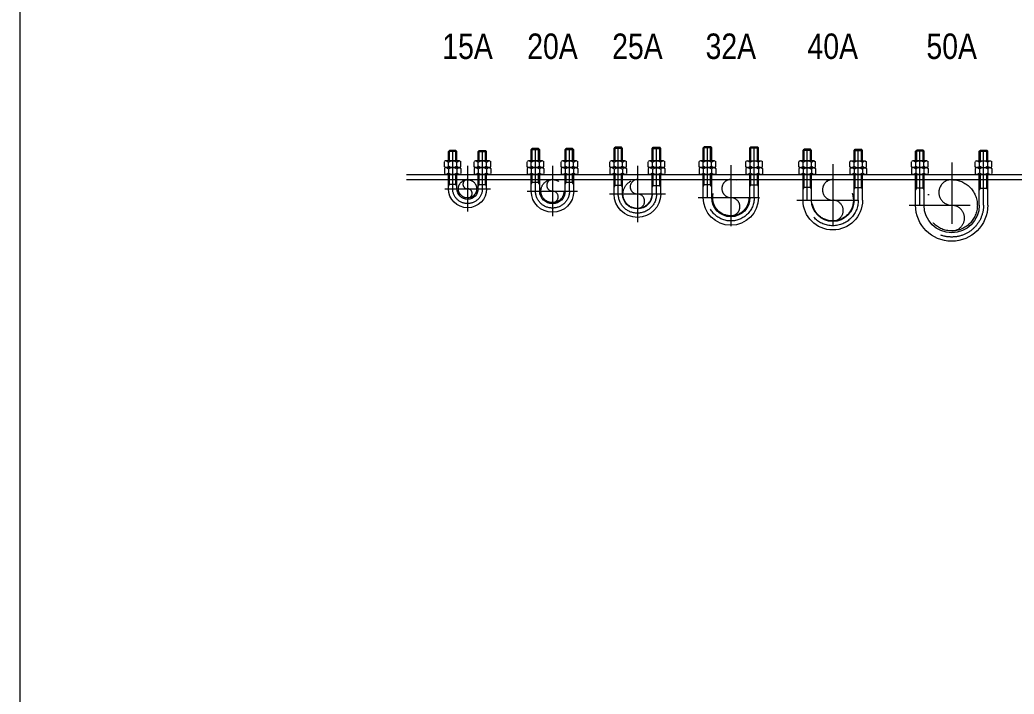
# Model space of a CAD drawing. Extents: x 0 to 90799, y 0 to 77868.
# Drawn here: x 17871 to 19042, y 10222 to 11016 of the extents above; entities that cross this region are included whole.
import ezdxf
from ezdxf.enums import TextEntityAlignment as Align

# ---------------------------------------------------------------- set-up
doc = ezdxf.new("R2010")
doc.units = 0
doc.header["$LTSCALE"] = 30
doc.header["$MEASUREMENT"] = 0
doc.linetypes.add('DGN Style 4', pattern=[4.8, 2.4, -1.2, 0, -1.2])
for name, color, linetype, lineweight in [('L(c)', 1, 'DGN Style 4', 5), ('L(line)', 7, 'Continuous', 5), ('L(txt)', 2, 'Continuous', 13), ('m_a1', 6, 'Continuous', 5)]:
    doc.layers.add(name, color=color, linetype=linetype, lineweight=lineweight)
doc.styles.add('Style-ENGINEERING', font='ENGINEERING.shx')

# ---------------------------------------------------------------- blocks, each defined once
blk = doc.blocks.new('*U1498')
for p, q in [((-42.5, 11.2), (-42.5, -25)), ((-32.5, 11.2), (-32.5, -25)), ((32.5, 11.2), (32.5, -25)), ((42.5, 11.2), (42.5, -25)), ((-42.5, -6.6), (-41.2, -8.8)), ((-32.5, -8.8), (-42.5, -8.8)), ((-41.2, -8.8), (-41.2, -25)), ((-32.5, -6.6), (-33.7, -8.8)), ((-33.7, -8.8), (-33.7, -25)), ((32.5, -6.6), (33.8, -8.8)), ((32.5, -8.8), (42.5, -8.8)), ((33.8, -8.8), (33.8, -25)), ((42.5, -6.6), (41.3, -8.8)), ((41.3, -8.8), (41.3, -25)), ((-45.8, -25), (-47.3, -25.9)), ((-47.3, -32.1), (-47.3, -26)), ((-45.8, -33), (-47.3, -32.1)), ((-45.8, -33), (-47.3, -33.9)), ((-47.3, -33.9), (-47.3, -40)), ((-29.3, -25), (-45.8, -25)), ((-29.3, -33), (-45.8, -33)), ((-29.3, -33), (-45.8, -33)), ((-42.4, -31.4), (-42.4, -26.6)), ((-42.4, -34.6), (-42.4, -39.4)), ((-32.6, -31.4), (-32.6, -26.6)), ((-32.6, -34.6), (-32.6, -39.4)), ((-29.3, -25), (-27.7, -25.9)), ((-29.3, -33), (-27.7, -32.1)), ((-29.3, -33), (-27.7, -33.9)), ((-27.7, -32.1), (-27.7, -26)), ((-27.7, -33.9), (-27.7, -40)), ((29.3, -25), (27.7, -25.9)), ((27.7, -32.1), (27.7, -26)), ((29.3, -33), (27.7, -32.1)), ((29.3, -33), (27.7, -33.9)), ((27.7, -33.9), (27.7, -40)), ((29.3, -25), (45.8, -25)), ((29.3, -33), (45.8, -33)), ((29.3, -33), (45.8, -33)), ((32.6, -31.4), (32.6, -26.6)), ((32.6, -34.6), (32.6, -39.4)), ((42.4, -31.4), (42.4, -26.6)), ((42.4, -34.6), (42.4, -39.4)), ((45.8, -25), (47.3, -25.9)), ((45.8, -33), (47.3, -32.1)), ((45.8, -33), (47.3, -33.9)), ((47.3, -32.1), (47.3, -26)), ((47.3, -33.9), (47.3, -40)), ((-45.8, -41), (-47.3, -40.1)), ((-29.3, -41), (-45.8, -41)), ((-42.5, -41), (-42.5, -52.5)), ((-41.2, -41), (-41.2, -53.8)), ((-33.7, -41), (-33.7, -53.8)), ((-32.5, -41), (-32.5, -52.5)), ((-29.3, -41), (-27.7, -40.1)), ((29.3, -41), (27.7, -40.1)), ((29.3, -41), (45.8, -41)), ((32.5, -41), (32.5, -52.5)), ((33.8, -41), (33.8, -53.8)), ((41.3, -41), (41.3, -53.8)), ((42.5, -41), (42.5, -52.5)), ((45.8, -41), (47.3, -40.1)), ((-32.5, -52.5), (-42.5, -52.5)), ((-42.5, -52.5), (-41.2, -53.8)), ((-33.7, -53.8), (-41.2, -53.8)), ((-32.5, -52.5), (-33.7, -53.8)), ((32.5, -52.5), (42.5, -52.5)), ((32.5, -52.5), (33.8, -53.8)), ((33.8, -53.8), (41.3, -53.8)), ((42.5, -52.5), (41.3, -53.8))]:
    blk.add_line(p, q)
for centre, radius, start, end in [((0, 11.2), 42.5, 0, 180), ((0, 11.2), 32.5, 0, 180), ((-46.1, -29.6), 4.72, 38.8105, 74.9755), ((-46.1, -28.5), 4.72, 285.0245, 321.1895), ((-46.1, -37.6), 4.72, 38.8105, 74.9755), ((-37.5, -33.3), 8.33, 53.8846, 126.1154), ((-37.5, -24.7), 8.33, 233.8846, 306.1154), ((-37.5, -41.3), 8.33, 53.8846, 126.1154), ((-28.9, -29.6), 4.72, 105.0245, 141.1895), ((-28.9, -28.5), 4.72, 218.8105, 254.9755), ((-28.9, -37.6), 4.72, 105.0245, 141.1895), ((28.9, -29.6), 4.72, 38.8105, 74.9755), ((28.9, -28.5), 4.72, 285.0245, 321.1895), ((28.9, -37.6), 4.72, 38.8105, 74.9755), ((37.5, -33.3), 8.33, 53.8846, 126.1154), ((37.5, -24.7), 8.33, 233.8846, 306.1154), ((37.5, -41.3), 8.33, 53.8846, 126.1154), ((46.1, -29.6), 4.72, 105.0245, 141.1895), ((46.1, -28.5), 4.72, 218.8105, 254.9755), ((46.1, -37.6), 4.72, 105.0245, 141.1895), ((-46.1, -36.5), 4.72, 285.0245, 321.1895), ((-37.5, -32.7), 8.33, 233.8846, 306.1154), ((-28.9, -36.5), 4.72, 218.8105, 254.9755), ((28.9, -36.5), 4.72, 285.0245, 321.1895), ((37.5, -32.7), 8.33, 233.8846, 306.1154), ((46.1, -36.5), 4.72, 218.8105, 254.9755)]:
    blk.add_arc(centre, radius, start, end)
blk = doc.blocks.new('*U1497')
at = {"layer": 'L(c)'}
for p, q in [((-37.5, 11.2), (-37.5, -53.8)), ((37.5, 11.2), (37.5, -53.8))]:
    blk.add_line(p, q, dxfattribs=at)
blk.add_arc((0, 11.2), 37.5, 0, 180, dxfattribs=at)
at = {"layer": 'm_a1'}
blk.add_blockref('*U1498', (0, 0), dxfattribs=at)
blk = doc.blocks.new('*U1499')
blk.add_circle((0, 0), 30.2)
for centre, start, end in [((0, 15.1), 89.9989, 270.0011), ((0, -15.1), 270.0011, 89.9989)]:
    blk.add_arc(centre, 15.1, start, end)
blk = doc.blocks.new('*U1496')
at = {"layer": 'L(c)'}
for p, q in [((0, 42.9), (0, -57.6)), ((-50.2, -7.4), (50.3, -7.4))]:
    blk.add_line(p, q, dxfattribs=at)
blk.add_blockref('*U1499', (0, -7.4))
at = {"layer": 'm_a1', "extrusion": (0, 0, -1), "rotation": 180}
blk.add_blockref('*U1497', (0, 3.9), dxfattribs=at)
blk = doc.blocks.new('*U1502')
for p, q in [((-35, 12.5), (-35, -17.8)), ((-25, 12.5), (-25, -17.8)), ((25, 12.5), (25, -17.8)), ((35, 12.5), (35, -17.8)), ((-35, -0.3), (-33.8, -2.5)), ((-25, -2.5), (-35, -2.5)), ((-33.8, -2.5), (-33.8, -17.8)), ((-25, -0.3), (-26.3, -2.5)), ((-26.3, -2.5), (-26.3, -17.8)), ((25, -0.3), (26.2, -2.5)), ((25, -2.5), (35, -2.5)), ((26.2, -2.5), (26.2, -17.8)), ((35, -0.3), (33.7, -2.5)), ((33.7, -2.5), (33.7, -17.8)), ((-38.3, -17.8), (-39.8, -18.7)), ((-39.8, -24.9), (-39.8, -18.8)), ((-21.8, -17.8), (-38.3, -17.8)), ((-34.9, -24.2), (-34.9, -19.4)), ((-25.1, -24.2), (-25.1, -19.4)), ((-21.8, -17.8), (-20.2, -18.7)), ((-20.2, -24.9), (-20.2, -18.8)), ((21.7, -17.8), (20.2, -18.7)), ((20.2, -24.9), (20.2, -18.8)), ((21.7, -17.8), (38.2, -17.8)), ((25.1, -24.2), (25.1, -19.4)), ((34.9, -24.2), (34.9, -19.4)), ((38.2, -17.8), (39.8, -18.7)), ((39.8, -24.9), (39.8, -18.8)), ((-38.3, -25.8), (-39.8, -24.9)), ((-38.3, -25.8), (-39.8, -26.7)), ((-39.8, -26.7), (-39.8, -32.8)), ((-38.3, -33.8), (-39.8, -32.9)), ((-21.8, -25.8), (-38.3, -25.8)), ((-21.8, -25.8), (-38.3, -25.8)), ((-21.8, -33.8), (-38.3, -33.8)), ((-35, -33.8), (-35, -46.3)), ((-34.9, -27.4), (-34.9, -32.2)), ((-33.8, -33.8), (-33.8, -47.5)), ((-26.3, -33.8), (-26.3, -47.5)), ((-25.1, -27.4), (-25.1, -32.2)), ((-25, -33.8), (-25, -46.3)), ((-21.8, -25.8), (-20.2, -24.9)), ((-21.8, -25.8), (-20.2, -26.7)), ((-21.8, -33.8), (-20.2, -32.9)), ((-20.2, -26.7), (-20.2, -32.8)), ((21.7, -25.8), (20.2, -24.9)), ((21.7, -25.8), (20.2, -26.7)), ((20.2, -26.7), (20.2, -32.8)), ((21.7, -33.8), (20.2, -32.9)), ((21.7, -25.8), (38.2, -25.8)), ((21.7, -25.8), (38.2, -25.8)), ((21.7, -33.8), (38.2, -33.8)), ((25, -33.8), (25, -46.3)), ((25.1, -27.4), (25.1, -32.2)), ((26.2, -33.8), (26.2, -47.5)), ((33.7, -33.8), (33.7, -47.5)), ((34.9, -27.4), (34.9, -32.2)), ((35, -33.8), (35, -46.3)), ((38.2, -25.8), (39.8, -24.9)), ((38.2, -25.8), (39.8, -26.7)), ((38.2, -33.8), (39.8, -32.9)), ((39.8, -26.7), (39.8, -32.8)), ((-25, -46.3), (-35, -46.3)), ((-35, -46.3), (-33.8, -47.5)), ((-25, -46.3), (-26.3, -47.5)), ((25, -46.3), (35, -46.3)), ((25, -46.3), (26.2, -47.5)), ((35, -46.3), (33.7, -47.5)), ((-26.3, -47.5), (-33.8, -47.5)), ((26.2, -47.5), (33.7, -47.5))]:
    blk.add_line(p, q)
for centre, radius, start, end in [((0, 12.5), 35, 0, 180), ((0, 12.5), 25, 0, 180), ((-38.6, -22.4), 4.72, 38.8105, 74.9755), ((-30, -26.1), 8.33, 53.8846, 126.1154), ((-21.4, -22.4), 4.72, 105.0245, 141.1895), ((21.4, -22.4), 4.72, 38.8105, 74.9755), ((30, -26.1), 8.33, 53.8846, 126.1154), ((38.6, -22.4), 4.72, 105.0245, 141.1895), ((-38.6, -21.3), 4.72, 285.0245, 321.1895), ((-38.6, -30.4), 4.72, 38.8105, 74.9755), ((-38.6, -29.3), 4.72, 285.0245, 321.1895), ((-30, -17.5), 8.33, 233.8846, 306.1154), ((-30, -34.1), 8.33, 53.8846, 126.1154), ((-30, -25.5), 8.33, 233.8846, 306.1154), ((-21.4, -21.3), 4.72, 218.8105, 254.9755), ((-21.4, -30.4), 4.72, 105.0245, 141.1895), ((-21.4, -29.3), 4.72, 218.8105, 254.9755), ((21.4, -21.3), 4.72, 285.0245, 321.1895), ((21.4, -30.4), 4.72, 38.8105, 74.9755), ((21.4, -29.3), 4.72, 285.0245, 321.1895), ((30, -17.5), 8.33, 233.8846, 306.1154), ((30, -34.1), 8.33, 53.8846, 126.1154), ((30, -25.5), 8.33, 233.8846, 306.1154), ((38.6, -21.3), 4.72, 218.8105, 254.9755), ((38.6, -30.4), 4.72, 105.0245, 141.1895), ((38.6, -29.3), 4.72, 218.8105, 254.9755)]:
    blk.add_arc(centre, radius, start, end)
blk = doc.blocks.new('*U1501')
at = {"layer": 'L(c)'}
for p, q in [((-30, 12.5), (-30, -47.5)), ((30, 12.5), (30, -47.5))]:
    blk.add_line(p, q, dxfattribs=at)
blk.add_arc((0, 12.5), 30, 0, 180, dxfattribs=at)
at = {"layer": 'm_a1'}
blk.add_blockref('*U1502', (0, 0), dxfattribs=at)
blk = doc.blocks.new('*U1503')
blk.add_circle((0, 0), 24.3)
for centre, start, end in [((0.1, 12.2), 90.6357, 269.3643), ((0.1, -12.1), 269.6719, 90.3281)]:
    blk.add_arc(centre, 12.2, start, end)
blk = doc.blocks.new('*U1500')
at = {"layer": 'L(c)'}
for p, q in [((0, 33.5), (0, -51.1)), ((-42.3, -8.8), (42.3, -8.8))]:
    blk.add_line(p, q, dxfattribs=at)
blk.add_blockref('*U1503', (0, -8.9))
at = {"layer": 'm_a1', "extrusion": (0, 0, -1), "rotation": 180}
blk.add_blockref('*U1501', (0, 3.6), dxfattribs=at)
blk = doc.blocks.new('*U1506')
for p, q in [((-32.5, 13.8), (-32.5, -13.6)), ((-22.5, 13.8), (-22.5, -13.6)), ((22.5, 13.8), (22.5, -13.6)), ((32.5, 13.8), (32.5, -13.6)), ((-32.5, 0.9), (-31.3, -1.2)), ((-22.5, 0.9), (-23.8, -1.2)), ((22.5, 0.9), (23.7, -1.2)), ((32.5, 0.9), (31.2, -1.2)), ((-22.5, -1.2), (-32.5, -1.2)), ((-31.3, -1.2), (-31.3, -13.6)), ((-23.8, -1.2), (-23.8, -13.6)), ((22.5, -1.2), (32.5, -1.2)), ((23.7, -1.2), (23.7, -13.6)), ((31.2, -1.2), (31.2, -13.6)), ((-35.7, -13.6), (-37.3, -14.5)), ((-37.3, -20.7), (-37.3, -14.5)), ((-35.7, -21.6), (-37.3, -20.7)), ((-35.7, -21.6), (-37.3, -22.5)), ((-37.3, -22.5), (-37.3, -28.7)), ((-19.2, -13.6), (-35.7, -13.6)), ((-19.2, -21.6), (-35.7, -21.6)), ((-19.2, -21.6), (-35.7, -21.6)), ((-32.4, -20), (-32.4, -15.2)), ((-32.4, -23.2), (-32.4, -28)), ((-22.6, -20), (-22.6, -15.2)), ((-22.6, -23.2), (-22.6, -28)), ((-19.2, -13.6), (-17.7, -14.5)), ((-19.2, -21.6), (-17.7, -20.7)), ((-19.2, -21.6), (-17.7, -22.5)), ((-17.7, -20.7), (-17.7, -14.5)), ((-17.7, -22.5), (-17.7, -28.7)), ((19.2, -13.6), (17.7, -14.5)), ((17.7, -20.7), (17.7, -14.5)), ((19.2, -21.6), (17.7, -20.7)), ((19.2, -21.6), (17.7, -22.5)), ((17.7, -22.5), (17.7, -28.7)), ((19.2, -13.6), (35.7, -13.6)), ((19.2, -21.6), (35.7, -21.6)), ((19.2, -21.6), (35.7, -21.6)), ((22.6, -20), (22.6, -15.2)), ((22.6, -23.2), (22.6, -28)), ((32.4, -20), (32.4, -15.2)), ((32.4, -23.2), (32.4, -28)), ((35.7, -13.6), (37.3, -14.5)), ((35.7, -21.6), (37.3, -20.7)), ((35.7, -21.6), (37.3, -22.5)), ((37.3, -20.7), (37.3, -14.5)), ((37.3, -22.5), (37.3, -28.7)), ((-35.7, -29.6), (-37.3, -28.7)), ((-19.2, -29.6), (-35.7, -29.6)), ((-32.5, -29.6), (-32.5, -45)), ((-31.3, -29.6), (-31.3, -46.2)), ((-23.8, -29.6), (-23.8, -46.2)), ((-22.5, -29.6), (-22.5, -45)), ((-19.2, -29.6), (-17.7, -28.7)), ((19.2, -29.6), (17.7, -28.7)), ((19.2, -29.6), (35.7, -29.6)), ((22.5, -29.6), (22.5, -45)), ((23.7, -29.6), (23.7, -46.2)), ((31.2, -29.6), (31.2, -46.2)), ((32.5, -29.6), (32.5, -45)), ((35.7, -29.6), (37.3, -28.7)), ((-22.5, -45), (-32.5, -45)), ((-32.5, -45), (-31.3, -46.2)), ((-23.8, -46.2), (-31.3, -46.2)), ((-22.5, -45), (-23.8, -46.2)), ((22.5, -45), (32.5, -45)), ((22.5, -45), (23.7, -46.2)), ((23.7, -46.2), (31.2, -46.2)), ((32.5, -45), (31.2, -46.2))]:
    blk.add_line(p, q)
for centre, radius, start, end in [((0, 13.7), 32.5, 0, 180), ((0, 13.7), 22.5, 0, 180), ((-36.1, -18.2), 4.72, 38.8105, 74.9755), ((-36.1, -17.1), 4.72, 285.0245, 321.1895), ((-36.1, -26.2), 4.72, 38.8105, 74.9755), ((-27.5, -21.9), 8.33, 53.8846, 126.1154), ((-27.5, -13.3), 8.33, 233.8846, 306.1154), ((-27.5, -29.9), 8.33, 53.8846, 126.1154), ((-18.9, -18.2), 4.72, 105.0245, 141.1895), ((-18.9, -17.1), 4.72, 218.8105, 254.9755), ((-18.9, -26.2), 4.72, 105.0245, 141.1895), ((18.9, -18.2), 4.72, 38.8105, 74.9755), ((18.9, -17.1), 4.72, 285.0245, 321.1895), ((18.9, -26.2), 4.72, 38.8105, 74.9755), ((27.5, -21.9), 8.33, 53.8846, 126.1154), ((27.5, -13.3), 8.33, 233.8846, 306.1154), ((27.5, -29.9), 8.33, 53.8846, 126.1154), ((36.1, -18.2), 4.72, 105.0245, 141.1895), ((36.1, -17.1), 4.72, 218.8105, 254.9755), ((36.1, -26.2), 4.72, 105.0245, 141.1895), ((-36.1, -25.1), 4.72, 285.0245, 321.1895), ((-27.5, -21.3), 8.33, 233.8846, 306.1154), ((-18.9, -25.1), 4.72, 218.8105, 254.9755), ((18.9, -25.1), 4.72, 285.0245, 321.1895), ((27.5, -21.3), 8.33, 233.8846, 306.1154), ((36.1, -25.1), 4.72, 218.8105, 254.9755)]:
    blk.add_arc(centre, radius, start, end)
blk = doc.blocks.new('*U1505')
at = {"layer": 'L(c)'}
for p, q in [((-27.5, 13.8), (-27.5, -46.2)), ((27.5, 13.8), (27.5, -46.2))]:
    blk.add_line(p, q, dxfattribs=at)
blk.add_arc((0, 13.7), 27.5, 0, 180, dxfattribs=at)
at = {"layer": 'm_a1'}
blk.add_blockref('*U1506', (0, 0), dxfattribs=at)
blk = doc.blocks.new('*U1507')
blk.add_circle((0, 0), 21.4)
for centre, start, end in [((0.1, 10.7), 90.347, 269.6531), ((0, -10.7), 270.0011, 89.9989)]:
    blk.add_arc(centre, 10.7, start, end)
blk = doc.blocks.new('*U1504')
at = {"layer": 'L(c)'}
for p, q in [((0, 27.5), (0, -49.2)), ((-38.3, -10.8), (38.4, -10.8))]:
    blk.add_line(p, q, dxfattribs=at)
blk.add_blockref('*U1507', (0, -10.8))
at = {"layer": 'm_a1', "extrusion": (0, 0, -1), "rotation": 180}
blk.add_blockref('*U1505', (0, 2.9), dxfattribs=at)
blk = doc.blocks.new('*U1510')
for p, q in [((-27.5, 13.7), (-27.5, -9.3)), ((-17.5, 13.7), (-17.5, -9.3)), ((17.5, 13.7), (17.5, -9.3)), ((27.5, 13.7), (27.5, -9.3)), ((-27.5, 5.9), (-26.3, 3.7)), ((-17.5, 3.7), (-27.5, 3.7)), ((-26.3, 3.7), (-26.3, -9.3)), ((-17.5, 5.9), (-18.8, 3.7)), ((-18.8, 3.7), (-18.8, -9.3)), ((17.5, 5.9), (18.7, 3.7)), ((17.5, 3.7), (27.5, 3.7)), ((18.7, 3.7), (18.7, -9.3)), ((27.5, 5.9), (26.2, 3.7)), ((26.2, 3.7), (26.2, -9.3)), ((-30.8, -9.3), (-32.3, -10.2)), ((-32.3, -16.4), (-32.3, -10.3)), ((-14.3, -9.3), (-30.8, -9.3)), ((-27.4, -15.7), (-27.4, -10.9)), ((-17.6, -15.7), (-17.6, -10.9)), ((-14.3, -9.3), (-12.7, -10.2)), ((-12.7, -16.4), (-12.7, -10.3)), ((14.2, -9.3), (12.7, -10.2)), ((12.7, -16.4), (12.7, -10.3)), ((30.7, -9.3), (14.2, -9.3)), ((17.6, -15.7), (17.6, -10.9)), ((27.4, -15.7), (27.4, -10.9)), ((30.7, -9.3), (32.3, -10.2)), ((32.3, -16.4), (32.3, -10.3)), ((-30.8, -17.3), (-32.3, -16.4)), ((-30.8, -17.3), (-32.3, -18.2)), ((-32.3, -18.2), (-32.3, -24.3)), ((-14.3, -17.3), (-30.8, -17.3)), ((-14.3, -17.3), (-30.8, -17.3)), ((-27.4, -18.9), (-27.4, -23.7)), ((-17.6, -18.9), (-17.6, -23.7)), ((-14.3, -17.3), (-12.7, -16.4)), ((-14.3, -17.3), (-12.7, -18.2)), ((-12.7, -18.2), (-12.7, -24.3)), ((14.2, -17.3), (12.7, -16.4)), ((14.2, -17.3), (12.7, -18.2)), ((12.7, -18.2), (12.7, -24.3)), ((30.7, -17.3), (14.2, -17.3)), ((30.7, -17.3), (14.2, -17.3)), ((17.6, -18.9), (17.6, -23.7)), ((27.4, -18.9), (27.4, -23.7)), ((30.7, -17.3), (32.3, -16.4)), ((30.7, -17.3), (32.3, -18.2)), ((32.3, -18.2), (32.3, -24.3)), ((-30.8, -25.3), (-32.3, -24.4)), ((-14.3, -25.3), (-30.8, -25.3)), ((-27.5, -25.3), (-27.5, -40)), ((-26.3, -25.3), (-26.3, -41.3)), ((-18.8, -25.3), (-18.8, -41.3)), ((-17.5, -25.3), (-17.5, -40)), ((-14.3, -25.3), (-12.7, -24.4)), ((14.2, -25.3), (12.7, -24.4)), ((30.7, -25.3), (14.2, -25.3)), ((17.5, -25.3), (17.5, -40)), ((18.7, -25.3), (18.7, -41.3)), ((26.2, -25.3), (26.2, -41.3)), ((27.5, -25.3), (27.5, -40)), ((30.7, -25.3), (32.3, -24.4)), ((-17.5, -40), (-27.5, -40)), ((-27.5, -40), (-26.3, -41.3)), ((-18.8, -41.3), (-26.3, -41.3)), ((-17.5, -40), (-18.8, -41.3)), ((17.5, -40), (18.7, -41.3)), ((17.5, -40), (27.5, -40)), ((18.7, -41.3), (26.2, -41.3)), ((27.5, -40), (26.2, -41.3))]:
    blk.add_line(p, q)
for centre, radius, start, end in [((0, 13.8), 27.5, 0, 180), ((0, 13.8), 17.5, 0, 180), ((-31.1, -13.8), 4.72, 38.8105, 74.9755), ((-22.5, -17.6), 8.33, 53.8846, 126.1154), ((-13.9, -13.8), 4.72, 105.0245, 141.1895), ((13.9, -13.8), 4.72, 38.8105, 74.9755), ((22.5, -17.6), 8.33, 53.8846, 126.1154), ((31.1, -13.8), 4.72, 105.0245, 141.1895), ((-31.1, -12.7), 4.72, 285.0245, 321.1895), ((-31.1, -21.8), 4.72, 38.8105, 74.9755), ((-22.5, -8.9), 8.33, 233.8846, 306.1154), ((-22.5, -25.6), 8.33, 53.8846, 126.1154), ((-13.9, -12.7), 4.72, 218.8105, 254.9755), ((-13.9, -21.8), 4.72, 105.0245, 141.1895), ((13.9, -12.7), 4.72, 285.0245, 321.1895), ((13.9, -21.8), 4.72, 38.8105, 74.9755), ((22.5, -8.9), 8.33, 233.8846, 306.1154), ((22.5, -25.6), 8.33, 53.8846, 126.1154), ((31.1, -12.7), 4.72, 218.8105, 254.9755), ((31.1, -21.8), 4.72, 105.0245, 141.1895), ((-31.1, -20.7), 4.72, 285.0245, 321.1895), ((-22.5, -16.9), 8.33, 233.8846, 306.1154), ((-13.9, -20.7), 4.72, 218.8105, 254.9755), ((13.9, -20.7), 4.72, 285.0245, 321.1895), ((22.5, -16.9), 8.33, 233.8846, 306.1154), ((31.1, -20.7), 4.72, 218.8105, 254.9755)]:
    blk.add_arc(centre, radius, start, end)
blk = doc.blocks.new('*U1509')
at = {"layer": 'L(c)'}
for p, q in [((-22.5, 13.7), (-22.5, -41.3)), ((22.5, 13.7), (22.5, -41.3))]:
    blk.add_line(p, q, dxfattribs=at)
blk.add_arc((0, 13.8), 22.5, 0, 180, dxfattribs=at)
at = {"layer": 'm_a1'}
blk.add_blockref('*U1510', (0, 0), dxfattribs=at)
blk = doc.blocks.new('*U1511')
blk.add_circle((0, 0), 17)
for centre, start, end in [((0, 8.5), 89.9998, 270.0002), ((0, -8.5), 270.0002, 89.9998)]:
    blk.add_arc(centre, 8.5, start, end)
blk = doc.blocks.new('*U1508')
at = {"layer": 'L(c)'}
for p, q in [((0, 22), (0, -44)), ((-33, -11), (33, -11))]:
    blk.add_line(p, q, dxfattribs=at)
blk.add_blockref('*U1511', (0, -11))
at = {"layer": 'm_a1', "extrusion": (0, 0, -1), "rotation": 180}
blk.add_blockref('*U1509', (0, 2.7), dxfattribs=at)
blk = doc.blocks.new('*U1514')
for p, q in [((-25, 12.5), (-25, -7.1)), ((-15, 12.5), (-15, -7.1)), ((15, 12.5), (15, -7.1)), ((25, 12.5), (25, -7.1)), ((-25, 4.7), (-23.8, 2.5)), ((-15, 2.5), (-25, 2.5)), ((-23.8, 2.5), (-23.8, -7.1)), ((-15, 4.7), (-16.3, 2.5)), ((-16.3, 2.5), (-16.3, -7.1)), ((15, 4.7), (16.2, 2.5)), ((25, 2.5), (15, 2.5)), ((16.2, 2.5), (16.2, -7.1)), ((25, 4.7), (23.7, 2.5)), ((23.7, 2.5), (23.7, -7.1)), ((-28.3, -7.1), (-29.8, -8)), ((-29.8, -14.2), (-29.8, -8.1)), ((-11.8, -7.1), (-28.3, -7.1)), ((-24.9, -13.5), (-24.9, -8.7)), ((-15.1, -13.5), (-15.1, -8.7)), ((-11.8, -7.1), (-10.2, -8)), ((-10.2, -14.2), (-10.2, -8.1)), ((11.7, -7.1), (10.2, -8)), ((10.2, -14.2), (10.2, -8.1)), ((28.2, -7.1), (11.7, -7.1)), ((15.1, -13.5), (15.1, -8.7)), ((24.9, -13.5), (24.9, -8.7)), ((28.2, -7.1), (29.8, -8)), ((29.8, -14.2), (29.8, -8.1)), ((-28.3, -15.1), (-29.8, -14.2)), ((-28.3, -15.1), (-29.8, -16)), ((-29.8, -16), (-29.8, -22.1)), ((-28.3, -23.1), (-29.8, -22.2)), ((-11.8, -15.1), (-28.3, -15.1)), ((-11.8, -15.1), (-28.3, -15.1)), ((-11.8, -23.1), (-28.3, -23.1)), ((-25, -23.1), (-25, -36.2)), ((-24.9, -16.7), (-24.9, -21.5)), ((-23.8, -23.1), (-23.8, -37.5)), ((-16.3, -23.1), (-16.3, -37.5)), ((-15.1, -16.7), (-15.1, -21.5)), ((-15, -23.1), (-15, -36.2)), ((-11.8, -15.1), (-10.2, -14.2)), ((-11.8, -15.1), (-10.2, -16)), ((-11.8, -23.1), (-10.2, -22.2)), ((-10.2, -16), (-10.2, -22.1)), ((11.7, -15.1), (10.2, -14.2)), ((11.7, -15.1), (10.2, -16)), ((10.2, -16), (10.2, -22.1)), ((11.7, -23.1), (10.2, -22.2)), ((28.2, -15.1), (11.7, -15.1)), ((28.2, -15.1), (11.7, -15.1)), ((28.2, -23.1), (11.7, -23.1)), ((15, -23.1), (15, -36.2)), ((15.1, -16.7), (15.1, -21.5)), ((16.2, -23.1), (16.2, -37.5)), ((23.7, -23.1), (23.7, -37.5)), ((24.9, -16.7), (24.9, -21.5)), ((25, -23.1), (25, -36.2)), ((28.2, -15.1), (29.8, -14.2)), ((28.2, -15.1), (29.8, -16)), ((28.2, -23.1), (29.8, -22.2)), ((29.8, -16), (29.8, -22.1)), ((-15, -36.2), (-25, -36.2)), ((-25, -36.2), (-23.8, -37.5)), ((-16.3, -37.5), (-23.8, -37.5)), ((-15, -36.2), (-16.3, -37.5)), ((25, -36.2), (15, -36.2)), ((15, -36.2), (16.2, -37.5)), ((23.7, -37.5), (16.2, -37.5)), ((25, -36.2), (23.7, -37.5))]:
    blk.add_line(p, q)
for centre, radius, start, end in [((0, 12.5), 25, 0, 180), ((0, 12.5), 15, 0, 180), ((-28.6, -11.7), 4.72, 38.8105, 74.9755), ((-20, -15.4), 8.33, 53.8846, 126.1154), ((-11.4, -11.7), 4.72, 105.0245, 141.1895), ((11.4, -11.7), 4.72, 38.8105, 74.9755), ((20, -15.4), 8.33, 53.8846, 126.1154), ((28.6, -11.7), 4.72, 105.0245, 141.1895), ((-28.6, -10.6), 4.72, 285.0245, 321.1895), ((-28.6, -19.7), 4.72, 38.8105, 74.9755), ((-28.6, -18.6), 4.72, 285.0245, 321.1895), ((-20, -6.8), 8.33, 233.8846, 306.1154), ((-20, -23.4), 8.33, 53.8846, 126.1154), ((-20, -14.8), 8.33, 233.8846, 306.1154), ((-11.4, -10.6), 4.72, 218.8105, 254.9755), ((-11.4, -19.7), 4.72, 105.0245, 141.1895), ((-11.4, -18.6), 4.72, 218.8105, 254.9755), ((11.4, -10.6), 4.72, 285.0245, 321.1895), ((11.4, -19.7), 4.72, 38.8105, 74.9755), ((11.4, -18.6), 4.72, 285.0245, 321.1895), ((20, -6.8), 8.33, 233.8846, 306.1154), ((20, -23.4), 8.33, 53.8846, 126.1154), ((20, -14.8), 8.33, 233.8846, 306.1154), ((28.6, -10.6), 4.72, 218.8105, 254.9755), ((28.6, -19.7), 4.72, 105.0245, 141.1895), ((28.6, -18.6), 4.72, 218.8105, 254.9755)]:
    blk.add_arc(centre, radius, start, end)
blk = doc.blocks.new('*U1513')
at = {"layer": 'L(c)'}
for p, q in [((-20, 12.5), (-20, -37.5)), ((20, 12.5), (20, -37.5))]:
    blk.add_line(p, q, dxfattribs=at)
blk.add_arc((0, 12.5), 20, 0, 180, dxfattribs=at)
at = {"layer": 'm_a1'}
blk.add_blockref('*U1514', (0, 0), dxfattribs=at)
blk = doc.blocks.new('*U1515')
blk.add_circle((0, 0), 13.6)
for centre, start, end in [((0, 6.8), 89.9998, 270.0002), ((0, -6.8), 270.0002, 89.9998)]:
    blk.add_arc(centre, 6.8, start, end)
blk = doc.blocks.new('*U1512')
at = {"layer": 'L(c)'}
for p, q in [((0, 19.4), (0, -39.8)), ((-29.6, -10.2), (29.6, -10.2))]:
    blk.add_line(p, q, dxfattribs=at)
blk.add_blockref('*U1515', (0, -10.2))
at = {"layer": 'm_a1', "extrusion": (0, 0, -1), "rotation": 180}
blk.add_blockref('*U1513', (0, 2.3), dxfattribs=at)
blk = doc.blocks.new('*U1518')
for p, q in [((-22.5, 11.2), (-22.5, -5.6)), ((-22.5, 8.4), (-21.3, 6.2)), ((-12.5, 6.2), (-22.5, 6.2)), ((-21.3, 6.2), (-21.3, -5.6)), ((-12.5, 8.4), (-13.8, 6.2)), ((-13.8, 6.2), (-13.8, -5.6)), ((-12.5, 11.2), (-12.5, -5.6)), ((12.5, 11.2), (12.5, -5.6)), ((12.5, 8.4), (13.7, 6.2)), ((12.5, 6.2), (22.5, 6.2)), ((13.7, 6.2), (13.7, -5.6)), ((22.5, 8.4), (21.2, 6.2)), ((21.2, 6.2), (21.2, -5.6)), ((22.5, 11.2), (22.5, -5.6)), ((-25.8, -5.6), (-27.3, -6.5)), ((-27.3, -12.7), (-27.3, -6.6)), ((-9.3, -5.6), (-25.8, -5.6)), ((-22.4, -12), (-22.4, -7.2)), ((-12.6, -12), (-12.6, -7.2)), ((-9.3, -5.6), (-7.7, -6.5)), ((-7.7, -12.7), (-7.7, -6.6)), ((9.2, -5.6), (7.7, -6.5)), ((7.7, -12.7), (7.7, -6.6)), ((25.7, -5.6), (9.2, -5.6)), ((12.6, -12), (12.6, -7.2)), ((22.4, -12), (22.4, -7.2)), ((25.7, -5.6), (27.3, -6.5)), ((27.3, -12.7), (27.3, -6.6)), ((-25.8, -13.6), (-27.3, -12.7)), ((-25.8, -13.6), (-27.3, -14.5)), ((-27.3, -14.5), (-27.3, -20.6)), ((-25.8, -21.6), (-27.3, -20.7)), ((-9.3, -13.6), (-25.8, -13.6)), ((-9.3, -13.6), (-25.8, -13.6)), ((-9.3, -21.6), (-25.8, -21.6)), ((-22.5, -21.6), (-22.5, -32.5)), ((-22.4, -15.2), (-22.4, -20)), ((-21.3, -21.6), (-21.3, -33.8)), ((-13.8, -21.6), (-13.8, -33.8)), ((-12.6, -15.2), (-12.6, -20)), ((-12.5, -21.6), (-12.5, -32.5)), ((-9.3, -13.6), (-7.7, -12.7)), ((-9.3, -13.6), (-7.7, -14.5)), ((-9.3, -21.6), (-7.7, -20.7)), ((-7.7, -14.5), (-7.7, -20.6)), ((9.2, -13.6), (7.7, -12.7)), ((9.2, -13.6), (7.7, -14.5)), ((7.7, -14.5), (7.7, -20.6)), ((9.2, -21.6), (7.7, -20.7)), ((25.7, -13.6), (9.2, -13.6)), ((25.7, -13.6), (9.2, -13.6)), ((25.7, -21.6), (9.2, -21.6)), ((12.5, -21.6), (12.5, -32.5)), ((12.6, -15.2), (12.6, -20)), ((13.7, -21.6), (13.7, -33.8)), ((21.2, -21.6), (21.2, -33.8)), ((22.4, -15.2), (22.4, -20)), ((22.5, -21.6), (22.5, -32.5)), ((25.7, -13.6), (27.3, -12.7)), ((25.7, -13.6), (27.3, -14.5)), ((25.7, -21.6), (27.3, -20.7)), ((27.3, -14.5), (27.3, -20.6)), ((-22.5, -32.5), (-21.3, -33.8)), ((-12.5, -32.5), (-22.5, -32.5)), ((-13.8, -33.8), (-21.3, -33.8)), ((-12.5, -32.5), (-13.8, -33.8)), ((12.5, -32.5), (13.7, -33.8)), ((12.5, -32.5), (22.5, -32.5)), ((13.7, -33.8), (21.2, -33.8)), ((22.5, -32.5), (21.2, -33.8))]:
    blk.add_line(p, q)
for centre, radius, start, end in [((0, 11.2), 22.5, 0, 180), ((0, 11.2), 12.5, 0, 180), ((-26.1, -10.2), 4.72, 38.8105, 74.9755), ((-17.5, -13.9), 8.33, 53.8846, 126.1154), ((-8.9, -10.2), 4.72, 105.0245, 141.1895), ((8.9, -10.2), 4.72, 38.8105, 74.9755), ((17.5, -13.9), 8.33, 53.8846, 126.1154), ((26.1, -10.2), 4.72, 105.0245, 141.1895), ((-26.1, -9.1), 4.72, 285.0245, 321.1895), ((-26.1, -18.2), 4.72, 38.8105, 74.9755), ((-26.1, -17.1), 4.72, 285.0245, 321.1895), ((-17.5, -5.3), 8.33, 233.8846, 306.1154), ((-17.5, -21.9), 8.33, 53.8846, 126.1154), ((-17.5, -13.3), 8.33, 233.8846, 306.1154), ((-8.9, -9.1), 4.72, 218.8105, 254.9755), ((-8.9, -18.2), 4.72, 105.0245, 141.1895), ((-8.9, -17.1), 4.72, 218.8105, 254.9755), ((8.9, -9.1), 4.72, 285.0245, 321.1895), ((8.9, -18.2), 4.72, 38.8105, 74.9755), ((8.9, -17.1), 4.72, 285.0245, 321.1895), ((17.5, -5.3), 8.33, 233.8846, 306.1154), ((17.5, -21.9), 8.33, 53.8846, 126.1154), ((17.5, -13.3), 8.33, 233.8846, 306.1154), ((26.1, -9.1), 4.72, 218.8105, 254.9755), ((26.1, -18.2), 4.72, 105.0245, 141.1895), ((26.1, -17.1), 4.72, 218.8105, 254.9755)]:
    blk.add_arc(centre, radius, start, end)
blk = doc.blocks.new('*U1517')
at = {"layer": 'L(c)'}
for p, q in [((-17.5, 11.2), (-17.5, -33.8)), ((17.5, 11.2), (17.5, -33.8))]:
    blk.add_line(p, q, dxfattribs=at)
blk.add_arc((0, 11.2), 17.5, 0, 180, dxfattribs=at)
at = {"layer": 'm_a1'}
blk.add_blockref('*U1518', (0, 0), dxfattribs=at)
blk = doc.blocks.new('*U1519')
blk.add_circle((0, 0), 10.8)
for centre, start, end in [((0, 5.4), 89.9998, 270.0002), ((0, -5.4), 270.0002, 89.9998)]:
    blk.add_arc(centre, 5.42, start, end)
blk = doc.blocks.new('*U1516')
at = {"layer": 'L(c)'}
for p, q in [((0, 17.8), (0, -35.9)), ((-26.8, -9.1), (26.9, -9.1))]:
    blk.add_line(p, q, dxfattribs=at)
blk.add_blockref('*U1519', (0, -9.1))
at = {"layer": 'm_a1', "extrusion": (0, 0, -1), "rotation": 180}
blk.add_blockref('*U1517', (0, 2.2), dxfattribs=at)

msp = doc.modelspace()

# ---------------------------------------------------------------- linework, layer by layer
at = {"layer": 'L(line)', "flags": 128}
msp.add_lwpolyline([(26695.3, 12628.1), (17871.4, 12628.1), (17871.4, 7320.8), (26695.3, 7320.8)], close=True, dxfattribs=at)
at = {"layer": 'L(txt)'}
for p, q in [((18326.7, 10833.6), (22225.2, 10833.6)), ((18326.7, 10827.6), (22225.2, 10827.6))]:
    msp.add_line(p, q, dxfattribs=at)

# ---------------------------------------------------------------- block references
at = {"layer": 'L(c)'}
for name, p in [('*U1512', (18498.4, 10824.2)), ('*U1508', (18598.4, 10821.6)), ('*U1504', (18708.4, 10817.1)), ('*U1500', (18828.4, 10812.1)), ('*U1516', (18398.4, 10825.8)), ('*U1496', (18968.4, 10804.7))]:
    msp.add_blockref(name, p, dxfattribs=at)

# ---------------------------------------------------------------- texts
at = {"layer": 'L(txt)', "style": 'Style-ENGINEERING', "width": 0.833334}
for s, p in [('15A', (18398.4, 10984.6)), ('20A', (18498.4, 10984.6)), ('25A', (18598.4, 10984.6)), ('32A', (18708.4, 10984.6)), ('40A', (18828.4, 10984.6)), ('50A', (18968.4, 10984.6))]:
    msp.add_text(s, height=30, dxfattribs=at).set_placement(p, align=Align.MIDDLE_CENTER)

doc.saveas('drawing.dxf')
